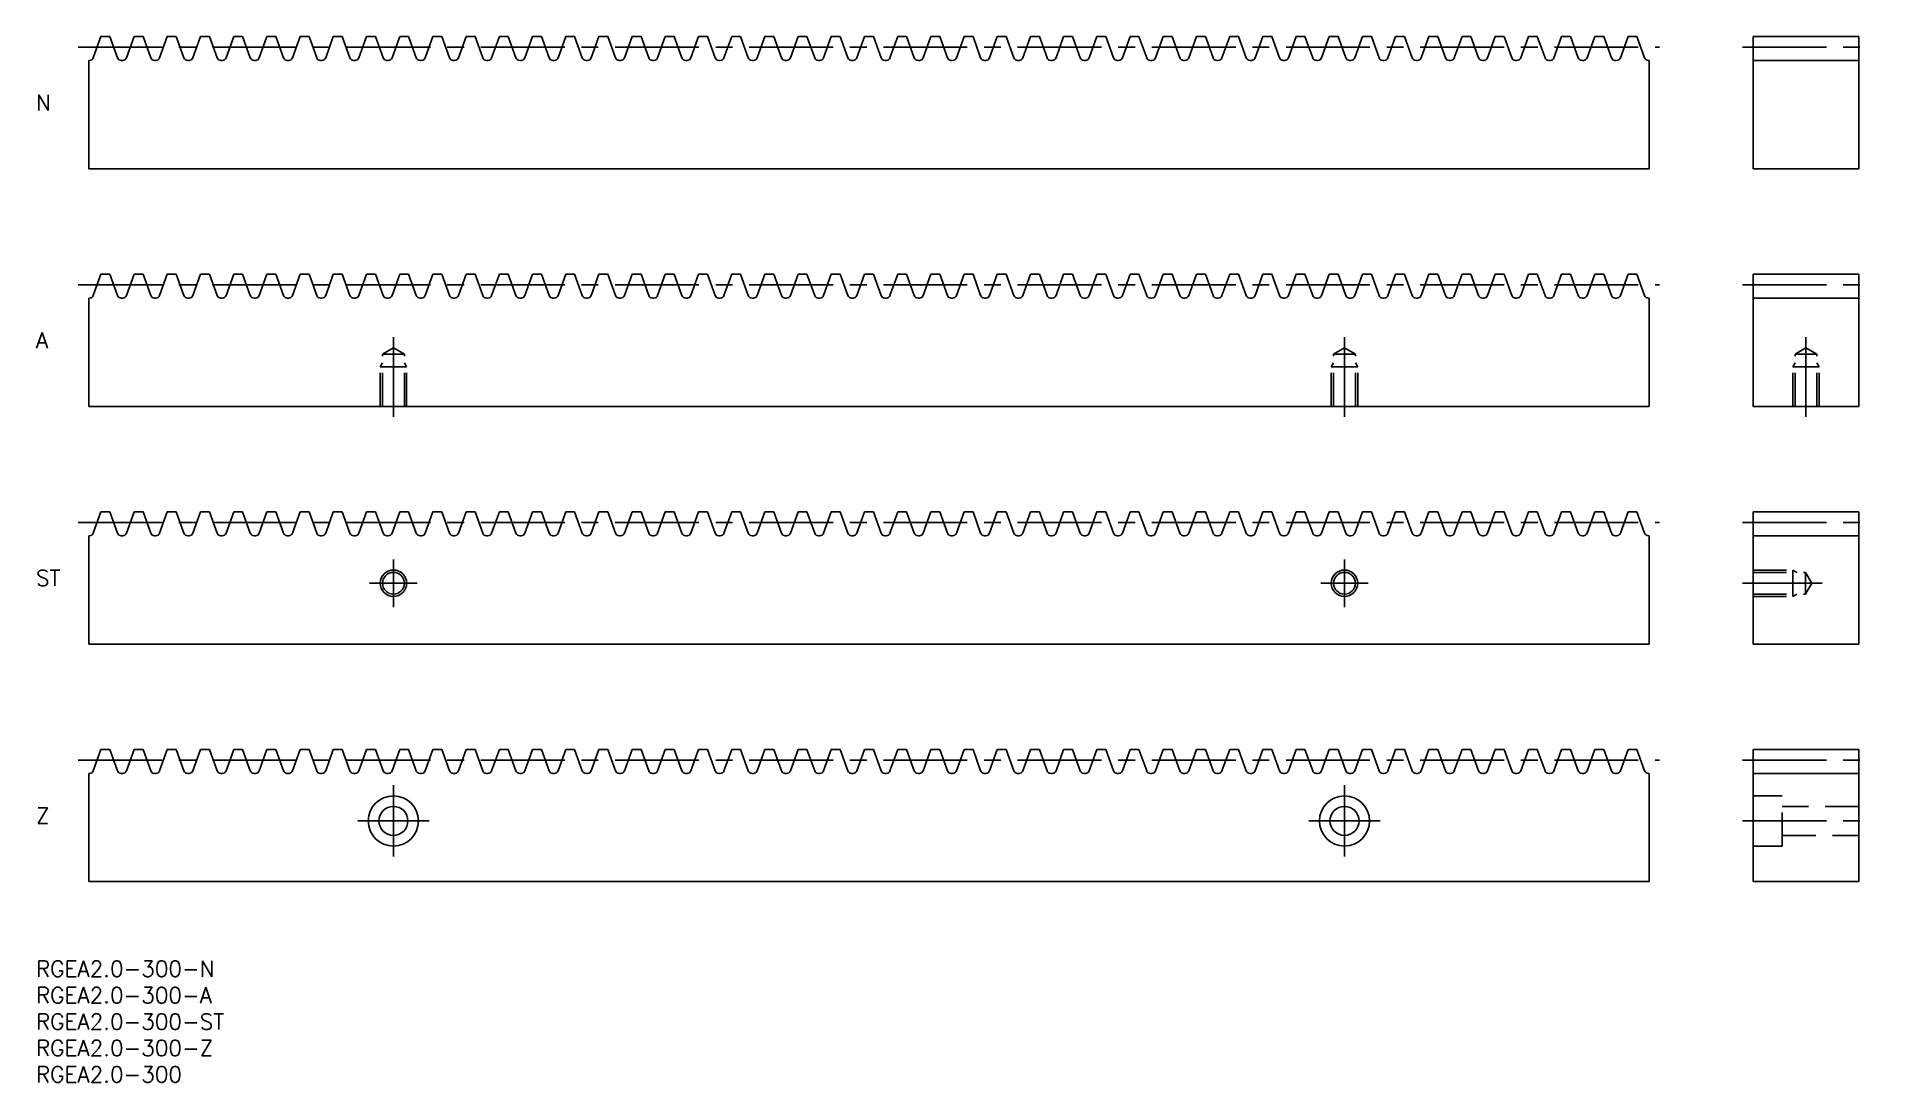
# Model space of a CAD drawing. Extents: x 0 to 347, y -23 to 175.
import ezdxf

# ---------------------------------------------------------------- set-up
doc = ezdxf.new("R2010")
doc.units = 0
doc.header["$LTSCALE"] = 0.5
doc.linetypes.add('CENTER', pattern=[50.8, 31.75, -6.35, 6.35, -6.35])
doc.linetypes.add('DASHED', pattern=[19.05, 12.7, -6.35])
for name, color, linetype in [('MSM_CENTER', 1, 'CENTER'), ('MSM_CONTINUOUS', 7, 'CONTINUOUS'), ('MSM_DASHED', 4, 'DASHED'), ('MSM_NARROW', 5, 'CONTINUOUS'), ('MSM_PART_NUMBER', 7, 'CONTINUOUS')]:
    doc.layers.add(name, color=color, linetype=linetype)
doc.styles.get("Standard").update_dxf_attribs({"font": 'txt.shx', "height": 3, "bigfont": 'bigfont.shx'})

msp = doc.modelspace()

# ---------------------------------------------------------------- linework, layer by layer
at = {"layer": 'MSM_CENTER'}
for p, q in [((8, 173), (307.31, 173)), ((323, 173), (347, 173)), ((8, 128), (307.31, 128)), ((323, 128), (347, 128)), ((67.65, 103), (67.65, 118.09)), ((247.66, 103), (247.66, 118.09)), ((335, 103), (335, 118.09)), ((8, 83), (307.31, 83)), ((323, 83), (347, 83)), ((67.65, 67), (67.65, 76)), ((247.66, 67), (247.66, 76)), ((63.15, 71.5), (72.15, 71.5)), ((243.16, 71.5), (252.16, 71.5)), ((323, 71.5), (338.09, 71.5)), ((8, 38), (307.31, 38)), ((323, 38), (347, 38)), ((67.65, 33.25), (67.65, 19.75)), ((247.66, 33.25), (247.66, 19.75)), ((74.41, 26.5), (60.9, 26.5)), ((254.41, 26.5), (240.91, 26.5)), ((323, 26.5), (347, 26.5))]:
    msp.add_line(p, q, dxfattribs=at)
at = {"layer": 'MSM_CONTINUOUS'}
for p, q in [((10.84, 171), (12.3, 175)), ((13.98, 175), (12.3, 175)), ((13.98, 175), (15.44, 171)), ((17.13, 171), (18.58, 175)), ((20.27, 175), (18.58, 175)), ((20.27, 175), (21.72, 171)), ((23.41, 171), (24.86, 175)), ((26.55, 175), (24.86, 175)), ((26.55, 175), (28.01, 171)), ((29.69, 171), (31.15, 175)), ((32.83, 175), (31.15, 175)), ((32.83, 175), (34.29, 171)), ((35.98, 171), (37.43, 175)), ((39.12, 175), (37.43, 175)), ((39.12, 175), (40.57, 171)), ((42.26, 171), (43.71, 175)), ((45.4, 175), (43.71, 175)), ((45.4, 175), (46.86, 171)), ((48.54, 171), (50, 175)), ((51.68, 175), (50, 175)), ((51.68, 175), (53.14, 171)), ((54.83, 171), (56.28, 175)), ((57.97, 175), (56.28, 175)), ((57.97, 175), (59.42, 171)), ((61.11, 171), (62.56, 175)), ((64.25, 175), (62.56, 175)), ((64.25, 175), (65.71, 171)), ((67.39, 171), (68.85, 175)), ((70.53, 175), (68.85, 175)), ((70.53, 175), (71.99, 171)), ((73.67, 171), (75.13, 175)), ((76.82, 175), (75.13, 175)), ((76.82, 175), (78.27, 171)), ((79.96, 171), (81.41, 175)), ((83.1, 175), (81.41, 175)), ((83.1, 175), (84.56, 171)), ((86.24, 171), (87.7, 175)), ((89.38, 175), (87.7, 175)), ((89.38, 175), (90.84, 171)), ((92.52, 171), (93.98, 175)), ((95.67, 175), (93.98, 175)), ((95.67, 175), (97.12, 171)), ((98.81, 171), (100.26, 175)), ((101.95, 175), (100.26, 175)), ((101.95, 175), (103.4, 171)), ((105.09, 171), (106.55, 175)), ((108.23, 175), (106.55, 175)), ((108.23, 175), (109.69, 171)), ((111.37, 171), (112.83, 175)), ((114.52, 175), (112.83, 175)), ((114.52, 175), (115.97, 171)), ((117.66, 171), (119.11, 175)), ((120.8, 175), (119.11, 175)), ((120.8, 175), (122.25, 171)), ((123.94, 171), (125.4, 175)), ((127.08, 175), (125.4, 175)), ((127.08, 175), (128.54, 171)), ((130.22, 171), (131.68, 175)), ((133.37, 175), (131.68, 175)), ((133.37, 175), (134.82, 171)), ((136.51, 171), (137.96, 175)), ((139.65, 175), (137.96, 175)), ((139.65, 175), (141.1, 171)), ((142.79, 171), (144.25, 175)), ((145.93, 175), (144.25, 175)), ((145.93, 175), (147.39, 171)), ((149.07, 171), (150.53, 175)), ((152.21, 175), (150.53, 175)), ((152.21, 175), (153.67, 171)), ((155.36, 171), (156.81, 175)), ((158.5, 175), (156.81, 175)), ((158.5, 175), (159.95, 171)), ((161.64, 171), (163.1, 175)), ((164.78, 175), (163.1, 175)), ((164.78, 175), (166.24, 171)), ((167.92, 171), (169.38, 175)), ((171.06, 175), (169.38, 175)), ((171.06, 175), (172.52, 171)), ((174.21, 171), (175.66, 175)), ((177.35, 175), (175.66, 175)), ((177.35, 175), (178.8, 171)), ((180.49, 171), (181.94, 175)), ((183.63, 175), (181.94, 175)), ((183.63, 175), (185.09, 171)), ((186.77, 171), (188.23, 175)), ((189.91, 175), (188.23, 175)), ((189.91, 175), (191.37, 171)), ((193.06, 171), (194.51, 175)), ((196.2, 175), (194.51, 175)), ((196.2, 175), (197.65, 171)), ((199.34, 171), (200.79, 175)), ((202.48, 175), (200.79, 175)), ((202.48, 175), (203.94, 171)), ((205.62, 171), (207.08, 175)), ((208.76, 175), (207.08, 175)), ((208.76, 175), (210.22, 171)), ((211.91, 171), (213.36, 175)), ((215.05, 175), (213.36, 175)), ((215.05, 175), (216.5, 171)), ((218.19, 171), (219.64, 175)), ((221.33, 175), (219.64, 175)), ((221.33, 175), (222.79, 171)), ((224.47, 171), (225.93, 175)), ((227.61, 175), (225.93, 175)), ((227.61, 175), (229.07, 171)), ((230.75, 171), (232.21, 175)), ((233.9, 175), (232.21, 175)), ((233.9, 175), (235.35, 171)), ((237.04, 171), (238.49, 175)), ((240.18, 175), (238.49, 175)), ((240.18, 175), (241.64, 171)), ((243.32, 171), (244.78, 175)), ((246.46, 175), (244.78, 175)), ((246.46, 175), (247.92, 171)), ((249.6, 171), (251.06, 175)), ((252.75, 175), (251.06, 175)), ((252.75, 175), (254.2, 171)), ((255.89, 171), (257.34, 175)), ((259.03, 175), (257.34, 175)), ((259.03, 175), (260.48, 171)), ((262.17, 171), (263.63, 175)), ((265.31, 175), (263.63, 175)), ((265.31, 175), (266.77, 171)), ((268.45, 171), (269.91, 175)), ((271.6, 175), (269.91, 175)), ((271.6, 175), (273.05, 171)), ((274.74, 171), (276.19, 175)), ((277.88, 175), (276.19, 175)), ((277.88, 175), (279.33, 171)), ((281.02, 171), (282.48, 175)), ((284.16, 175), (282.48, 175)), ((284.16, 175), (285.62, 171)), ((287.3, 171), (288.76, 175)), ((290.45, 175), (288.76, 175)), ((290.45, 175), (291.9, 171)), ((293.59, 171), (295.04, 175)), ((296.73, 175), (295.04, 175)), ((296.73, 175), (298.18, 171)), ((299.87, 171), (301.33, 175)), ((303.01, 175), (301.33, 175)), ((303.01, 175), (304.47, 171)), ((325, 175), (345, 175)), ((325, 150), (325, 175)), ((345, 150), (345, 175)), ((10, 170.5), (10.13, 170.5)), ((10, 170.5), (10, 150)), ((16.15, 170.5), (16.41, 170.5)), ((22.44, 170.5), (22.69, 170.5)), ((28.72, 170.5), (28.98, 170.5)), ((35, 170.5), (35.26, 170.5)), ((41.29, 170.5), (41.54, 170.5)), ((47.57, 170.5), (47.83, 170.5)), ((53.85, 170.5), (54.11, 170.5)), ((60.14, 170.5), (60.39, 170.5)), ((66.42, 170.5), (66.68, 170.5)), ((72.7, 170.5), (72.96, 170.5)), ((78.99, 170.5), (79.24, 170.5)), ((85.27, 170.5), (85.53, 170.5)), ((91.55, 170.5), (91.81, 170.5)), ((97.84, 170.5), (98.09, 170.5)), ((104.12, 170.5), (104.38, 170.5)), ((110.4, 170.5), (110.66, 170.5)), ((116.69, 170.5), (116.94, 170.5)), ((122.97, 170.5), (123.23, 170.5)), ((129.25, 170.5), (129.51, 170.5)), ((135.54, 170.5), (135.79, 170.5)), ((141.82, 170.5), (142.08, 170.5)), ((148.1, 170.5), (148.36, 170.5)), ((154.38, 170.5), (154.64, 170.5)), ((160.67, 170.5), (160.93, 170.5)), ((166.95, 170.5), (167.21, 170.5)), ((173.23, 170.5), (173.49, 170.5)), ((179.52, 170.5), (179.77, 170.5)), ((185.8, 170.5), (186.06, 170.5)), ((192.08, 170.5), (192.34, 170.5)), ((198.37, 170.5), (198.62, 170.5)), ((204.65, 170.5), (204.91, 170.5)), ((210.93, 170.5), (211.19, 170.5)), ((217.22, 170.5), (217.47, 170.5)), ((223.5, 170.5), (223.76, 170.5)), ((229.78, 170.5), (230.04, 170.5)), ((236.07, 170.5), (236.32, 170.5)), ((242.35, 170.5), (242.61, 170.5)), ((248.63, 170.5), (248.89, 170.5)), ((254.92, 170.5), (255.17, 170.5)), ((261.2, 170.5), (261.46, 170.5)), ((267.48, 170.5), (267.74, 170.5)), ((273.77, 170.5), (274.02, 170.5)), ((280.05, 170.5), (280.31, 170.5)), ((286.33, 170.5), (286.59, 170.5)), ((292.62, 170.5), (292.87, 170.5)), ((298.9, 170.5), (299.16, 170.5)), ((305.18, 170.5), (305.31, 170.5)), ((305.31, 150), (305.31, 170.5)), ((325, 170.5), (345, 170.5)), ((10, 150), (305.31, 150)), ((325, 150), (345, 150)), ((10.84, 126), (12.3, 130)), ((13.98, 130), (12.3, 130)), ((13.98, 130), (15.44, 126)), ((17.13, 126), (18.58, 130)), ((20.27, 130), (18.58, 130)), ((20.27, 130), (21.72, 126)), ((23.41, 126), (24.86, 130)), ((26.55, 130), (24.86, 130)), ((26.55, 130), (28.01, 126)), ((29.69, 126), (31.15, 130)), ((32.83, 130), (31.15, 130)), ((32.83, 130), (34.29, 126)), ((35.98, 126), (37.43, 130)), ((39.12, 130), (37.43, 130)), ((39.12, 130), (40.57, 126)), ((42.26, 126), (43.71, 130)), ((45.4, 130), (43.71, 130)), ((45.4, 130), (46.86, 126)), ((48.54, 126), (50, 130)), ((51.68, 130), (50, 130)), ((51.68, 130), (53.14, 126)), ((54.83, 126), (56.28, 130)), ((57.97, 130), (56.28, 130)), ((57.97, 130), (59.42, 126)), ((61.11, 126), (62.56, 130)), ((64.25, 130), (62.56, 130)), ((64.25, 130), (65.71, 126)), ((67.39, 126), (68.85, 130)), ((70.53, 130), (68.85, 130)), ((70.53, 130), (71.99, 126)), ((73.67, 126), (75.13, 130)), ((76.82, 130), (75.13, 130)), ((76.82, 130), (78.27, 126)), ((79.96, 126), (81.41, 130)), ((83.1, 130), (81.41, 130)), ((83.1, 130), (84.56, 126)), ((86.24, 126), (87.7, 130)), ((89.38, 130), (87.7, 130)), ((89.38, 130), (90.84, 126)), ((92.52, 126), (93.98, 130)), ((95.67, 130), (93.98, 130)), ((95.67, 130), (97.12, 126)), ((98.81, 126), (100.26, 130)), ((101.95, 130), (100.26, 130)), ((101.95, 130), (103.4, 126)), ((105.09, 126), (106.55, 130)), ((108.23, 130), (106.55, 130)), ((108.23, 130), (109.69, 126)), ((111.37, 126), (112.83, 130)), ((114.52, 130), (112.83, 130)), ((114.52, 130), (115.97, 126)), ((117.66, 126), (119.11, 130)), ((120.8, 130), (119.11, 130)), ((120.8, 130), (122.25, 126)), ((123.94, 126), (125.4, 130)), ((127.08, 130), (125.4, 130)), ((127.08, 130), (128.54, 126)), ((130.22, 126), (131.68, 130)), ((133.37, 130), (131.68, 130)), ((133.37, 130), (134.82, 126)), ((136.51, 126), (137.96, 130)), ((139.65, 130), (137.96, 130)), ((139.65, 130), (141.1, 126)), ((142.79, 126), (144.25, 130)), ((145.93, 130), (144.25, 130)), ((145.93, 130), (147.39, 126)), ((149.07, 126), (150.53, 130)), ((152.21, 130), (150.53, 130)), ((152.21, 130), (153.67, 126)), ((155.36, 126), (156.81, 130)), ((158.5, 130), (156.81, 130)), ((158.5, 130), (159.95, 126)), ((161.64, 126), (163.1, 130)), ((164.78, 130), (163.1, 130)), ((164.78, 130), (166.24, 126)), ((167.92, 126), (169.38, 130)), ((171.06, 130), (169.38, 130)), ((171.06, 130), (172.52, 126)), ((174.21, 126), (175.66, 130)), ((177.35, 130), (175.66, 130)), ((177.35, 130), (178.8, 126)), ((180.49, 126), (181.94, 130)), ((183.63, 130), (181.94, 130)), ((183.63, 130), (185.09, 126)), ((186.77, 126), (188.23, 130)), ((189.91, 130), (188.23, 130)), ((189.91, 130), (191.37, 126)), ((193.06, 126), (194.51, 130)), ((196.2, 130), (194.51, 130)), ((196.2, 130), (197.65, 126)), ((199.34, 126), (200.79, 130)), ((202.48, 130), (200.79, 130)), ((202.48, 130), (203.94, 126)), ((205.62, 126), (207.08, 130)), ((208.76, 130), (207.08, 130)), ((208.76, 130), (210.22, 126)), ((211.91, 126), (213.36, 130)), ((215.05, 130), (213.36, 130)), ((215.05, 130), (216.5, 126)), ((218.19, 126), (219.64, 130)), ((221.33, 130), (219.64, 130)), ((221.33, 130), (222.79, 126)), ((224.47, 126), (225.93, 130)), ((227.61, 130), (225.93, 130)), ((227.61, 130), (229.07, 126)), ((230.75, 126), (232.21, 130)), ((233.9, 130), (232.21, 130)), ((233.9, 130), (235.35, 126)), ((237.04, 126), (238.49, 130)), ((240.18, 130), (238.49, 130)), ((240.18, 130), (241.64, 126)), ((243.32, 126), (244.78, 130)), ((246.46, 130), (244.78, 130)), ((246.46, 130), (247.92, 126)), ((249.6, 126), (251.06, 130)), ((252.75, 130), (251.06, 130)), ((252.75, 130), (254.2, 126)), ((255.89, 126), (257.34, 130)), ((259.03, 130), (257.34, 130)), ((259.03, 130), (260.48, 126)), ((262.17, 126), (263.63, 130)), ((265.31, 130), (263.63, 130)), ((265.31, 130), (266.77, 126)), ((268.45, 126), (269.91, 130)), ((271.6, 130), (269.91, 130)), ((271.6, 130), (273.05, 126)), ((274.74, 126), (276.19, 130)), ((277.88, 130), (276.19, 130)), ((277.88, 130), (279.33, 126)), ((281.02, 126), (282.48, 130)), ((284.16, 130), (282.48, 130)), ((284.16, 130), (285.62, 126)), ((287.3, 126), (288.76, 130)), ((290.45, 130), (288.76, 130)), ((290.45, 130), (291.9, 126)), ((293.59, 126), (295.04, 130)), ((296.73, 130), (295.04, 130)), ((296.73, 130), (298.18, 126)), ((299.87, 126), (301.33, 130)), ((303.01, 130), (301.33, 130)), ((303.01, 130), (304.47, 126)), ((325, 130), (345, 130)), ((325, 105), (325, 130)), ((345, 105), (345, 130)), ((10, 125.5), (10.13, 125.5)), ((10, 125.5), (10, 105)), ((16.15, 125.5), (16.41, 125.5)), ((22.44, 125.5), (22.69, 125.5)), ((28.72, 125.5), (28.98, 125.5)), ((35, 125.5), (35.26, 125.5)), ((41.29, 125.5), (41.54, 125.5)), ((47.57, 125.5), (47.83, 125.5)), ((53.85, 125.5), (54.11, 125.5)), ((60.14, 125.5), (60.39, 125.5)), ((66.42, 125.5), (66.68, 125.5)), ((72.7, 125.5), (72.96, 125.5)), ((78.99, 125.5), (79.24, 125.5)), ((85.27, 125.5), (85.53, 125.5)), ((91.55, 125.5), (91.81, 125.5)), ((97.84, 125.5), (98.09, 125.5)), ((104.12, 125.5), (104.38, 125.5)), ((110.4, 125.5), (110.66, 125.5)), ((116.69, 125.5), (116.94, 125.5)), ((122.97, 125.5), (123.23, 125.5)), ((129.25, 125.5), (129.51, 125.5)), ((135.54, 125.5), (135.79, 125.5)), ((141.82, 125.5), (142.08, 125.5)), ((148.1, 125.5), (148.36, 125.5)), ((154.38, 125.5), (154.64, 125.5)), ((160.67, 125.5), (160.93, 125.5)), ((166.95, 125.5), (167.21, 125.5)), ((173.23, 125.5), (173.49, 125.5)), ((179.52, 125.5), (179.77, 125.5)), ((185.8, 125.5), (186.06, 125.5)), ((192.08, 125.5), (192.34, 125.5)), ((198.37, 125.5), (198.62, 125.5)), ((204.65, 125.5), (204.91, 125.5)), ((210.93, 125.5), (211.19, 125.5)), ((217.22, 125.5), (217.47, 125.5)), ((223.5, 125.5), (223.76, 125.5)), ((229.78, 125.5), (230.04, 125.5)), ((236.07, 125.5), (236.32, 125.5)), ((242.35, 125.5), (242.61, 125.5)), ((248.63, 125.5), (248.89, 125.5)), ((254.92, 125.5), (255.17, 125.5)), ((261.2, 125.5), (261.46, 125.5)), ((267.48, 125.5), (267.74, 125.5)), ((273.77, 125.5), (274.02, 125.5)), ((280.05, 125.5), (280.31, 125.5)), ((286.33, 125.5), (286.59, 125.5)), ((292.62, 125.5), (292.87, 125.5)), ((298.9, 125.5), (299.16, 125.5)), ((305.18, 125.5), (305.31, 125.5)), ((305.31, 105), (305.31, 125.5)), ((325, 125.5), (345, 125.5)), ((10, 105), (305.31, 105)), ((325, 105), (345, 105)), ((10.84, 81), (12.3, 85)), ((13.98, 85), (12.3, 85)), ((13.98, 85), (15.44, 81)), ((17.13, 81), (18.58, 85)), ((20.27, 85), (18.58, 85)), ((20.27, 85), (21.72, 81)), ((23.41, 81), (24.86, 85)), ((26.55, 85), (24.86, 85)), ((26.55, 85), (28.01, 81)), ((29.69, 81), (31.15, 85)), ((32.83, 85), (31.15, 85)), ((32.83, 85), (34.29, 81)), ((35.98, 81), (37.43, 85)), ((39.12, 85), (37.43, 85)), ((39.12, 85), (40.57, 81)), ((42.26, 81), (43.71, 85)), ((45.4, 85), (43.71, 85)), ((45.4, 85), (46.86, 81)), ((48.54, 81), (50, 85)), ((51.68, 85), (50, 85)), ((51.68, 85), (53.14, 81)), ((54.83, 81), (56.28, 85)), ((57.97, 85), (56.28, 85)), ((57.97, 85), (59.42, 81)), ((61.11, 81), (62.56, 85)), ((64.25, 85), (62.56, 85)), ((64.25, 85), (65.71, 81)), ((67.39, 81), (68.85, 85)), ((70.53, 85), (68.85, 85)), ((70.53, 85), (71.99, 81)), ((73.67, 81), (75.13, 85)), ((76.82, 85), (75.13, 85)), ((76.82, 85), (78.27, 81)), ((79.96, 81), (81.41, 85)), ((83.1, 85), (81.41, 85)), ((83.1, 85), (84.56, 81)), ((86.24, 81), (87.7, 85)), ((89.38, 85), (87.7, 85)), ((89.38, 85), (90.84, 81)), ((92.52, 81), (93.98, 85)), ((95.67, 85), (93.98, 85)), ((95.67, 85), (97.12, 81)), ((98.81, 81), (100.26, 85)), ((101.95, 85), (100.26, 85)), ((101.95, 85), (103.4, 81)), ((105.09, 81), (106.55, 85)), ((108.23, 85), (106.55, 85)), ((108.23, 85), (109.69, 81)), ((111.37, 81), (112.83, 85)), ((114.52, 85), (112.83, 85)), ((114.52, 85), (115.97, 81)), ((117.66, 81), (119.11, 85)), ((120.8, 85), (119.11, 85)), ((120.8, 85), (122.25, 81)), ((123.94, 81), (125.4, 85)), ((127.08, 85), (125.4, 85)), ((127.08, 85), (128.54, 81)), ((130.22, 81), (131.68, 85)), ((133.37, 85), (131.68, 85)), ((133.37, 85), (134.82, 81)), ((136.51, 81), (137.96, 85)), ((139.65, 85), (137.96, 85)), ((139.65, 85), (141.1, 81)), ((142.79, 81), (144.25, 85)), ((145.93, 85), (144.25, 85)), ((145.93, 85), (147.39, 81)), ((149.07, 81), (150.53, 85)), ((152.21, 85), (150.53, 85)), ((152.21, 85), (153.67, 81)), ((155.36, 81), (156.81, 85)), ((158.5, 85), (156.81, 85)), ((158.5, 85), (159.95, 81)), ((161.64, 81), (163.1, 85)), ((164.78, 85), (163.1, 85)), ((164.78, 85), (166.24, 81)), ((167.92, 81), (169.38, 85)), ((171.06, 85), (169.38, 85)), ((171.06, 85), (172.52, 81)), ((174.21, 81), (175.66, 85)), ((177.35, 85), (175.66, 85)), ((177.35, 85), (178.8, 81)), ((180.49, 81), (181.94, 85)), ((183.63, 85), (181.94, 85)), ((183.63, 85), (185.09, 81)), ((186.77, 81), (188.23, 85)), ((189.91, 85), (188.23, 85)), ((189.91, 85), (191.37, 81)), ((193.06, 81), (194.51, 85)), ((196.2, 85), (194.51, 85)), ((196.2, 85), (197.65, 81)), ((199.34, 81), (200.79, 85)), ((202.48, 85), (200.79, 85)), ((202.48, 85), (203.94, 81)), ((205.62, 81), (207.08, 85)), ((208.76, 85), (207.08, 85)), ((208.76, 85), (210.22, 81)), ((211.91, 81), (213.36, 85)), ((215.05, 85), (213.36, 85)), ((215.05, 85), (216.5, 81)), ((218.19, 81), (219.64, 85)), ((221.33, 85), (219.64, 85)), ((221.33, 85), (222.79, 81)), ((224.47, 81), (225.93, 85)), ((227.61, 85), (225.93, 85)), ((227.61, 85), (229.07, 81)), ((230.75, 81), (232.21, 85)), ((233.9, 85), (232.21, 85)), ((233.9, 85), (235.35, 81)), ((237.04, 81), (238.49, 85)), ((240.18, 85), (238.49, 85)), ((240.18, 85), (241.64, 81)), ((243.32, 81), (244.78, 85)), ((246.46, 85), (244.78, 85)), ((246.46, 85), (247.92, 81)), ((249.6, 81), (251.06, 85)), ((252.75, 85), (251.06, 85)), ((252.75, 85), (254.2, 81)), ((255.89, 81), (257.34, 85)), ((259.03, 85), (257.34, 85)), ((259.03, 85), (260.48, 81)), ((262.17, 81), (263.63, 85)), ((265.31, 85), (263.63, 85)), ((265.31, 85), (266.77, 81)), ((268.45, 81), (269.91, 85)), ((271.6, 85), (269.91, 85)), ((271.6, 85), (273.05, 81)), ((274.74, 81), (276.19, 85)), ((277.88, 85), (276.19, 85)), ((277.88, 85), (279.33, 81)), ((281.02, 81), (282.48, 85)), ((284.16, 85), (282.48, 85)), ((284.16, 85), (285.62, 81)), ((287.3, 81), (288.76, 85)), ((290.45, 85), (288.76, 85)), ((290.45, 85), (291.9, 81)), ((293.59, 81), (295.04, 85)), ((296.73, 85), (295.04, 85)), ((296.73, 85), (298.18, 81)), ((299.87, 81), (301.33, 85)), ((303.01, 85), (301.33, 85)), ((303.01, 85), (304.47, 81)), ((325, 85), (345, 85)), ((325, 60), (325, 85)), ((345, 60), (345, 85)), ((10, 80.5), (10.13, 80.5)), ((10, 80.5), (10, 60)), ((16.15, 80.5), (16.41, 80.5)), ((22.44, 80.5), (22.69, 80.5)), ((28.72, 80.5), (28.98, 80.5)), ((35, 80.5), (35.26, 80.5)), ((41.29, 80.5), (41.54, 80.5)), ((47.57, 80.5), (47.83, 80.5)), ((53.85, 80.5), (54.11, 80.5)), ((60.14, 80.5), (60.39, 80.5)), ((66.42, 80.5), (66.68, 80.5)), ((72.7, 80.5), (72.96, 80.5)), ((78.99, 80.5), (79.24, 80.5)), ((85.27, 80.5), (85.53, 80.5)), ((91.55, 80.5), (91.81, 80.5)), ((97.84, 80.5), (98.09, 80.5)), ((104.12, 80.5), (104.38, 80.5)), ((110.4, 80.5), (110.66, 80.5)), ((116.69, 80.5), (116.94, 80.5)), ((122.97, 80.5), (123.23, 80.5)), ((129.25, 80.5), (129.51, 80.5)), ((135.54, 80.5), (135.79, 80.5)), ((141.82, 80.5), (142.08, 80.5)), ((148.1, 80.5), (148.36, 80.5)), ((154.38, 80.5), (154.64, 80.5)), ((160.67, 80.5), (160.93, 80.5)), ((166.95, 80.5), (167.21, 80.5)), ((173.23, 80.5), (173.49, 80.5)), ((179.52, 80.5), (179.77, 80.5)), ((185.8, 80.5), (186.06, 80.5)), ((192.08, 80.5), (192.34, 80.5)), ((198.37, 80.5), (198.62, 80.5)), ((204.65, 80.5), (204.91, 80.5)), ((210.93, 80.5), (211.19, 80.5)), ((217.22, 80.5), (217.47, 80.5)), ((223.5, 80.5), (223.76, 80.5)), ((229.78, 80.5), (230.04, 80.5)), ((236.07, 80.5), (236.32, 80.5)), ((242.35, 80.5), (242.61, 80.5)), ((248.63, 80.5), (248.89, 80.5)), ((254.92, 80.5), (255.17, 80.5)), ((261.2, 80.5), (261.46, 80.5)), ((267.48, 80.5), (267.74, 80.5)), ((273.77, 80.5), (274.02, 80.5)), ((280.05, 80.5), (280.31, 80.5)), ((286.33, 80.5), (286.59, 80.5)), ((292.62, 80.5), (292.87, 80.5)), ((298.9, 80.5), (299.16, 80.5)), ((305.18, 80.5), (305.31, 80.5)), ((305.31, 60), (305.31, 80.5)), ((325, 80.5), (345, 80.5)), ((10, 60), (305.31, 60)), ((325, 60), (345, 60)), ((10.84, 36), (12.3, 40)), ((13.98, 40), (12.3, 40)), ((13.98, 40), (15.44, 36)), ((17.13, 36), (18.58, 40)), ((20.27, 40), (18.58, 40)), ((20.27, 40), (21.72, 36)), ((23.41, 36), (24.86, 40)), ((26.55, 40), (24.86, 40)), ((26.55, 40), (28.01, 36)), ((29.69, 36), (31.15, 40)), ((32.83, 40), (31.15, 40)), ((32.83, 40), (34.29, 36)), ((35.98, 36), (37.43, 40)), ((39.12, 40), (37.43, 40)), ((39.12, 40), (40.57, 36)), ((42.26, 36), (43.71, 40)), ((45.4, 40), (43.71, 40)), ((45.4, 40), (46.86, 36)), ((48.54, 36), (50, 40)), ((51.68, 40), (50, 40)), ((51.68, 40), (53.14, 36)), ((54.83, 36), (56.28, 40)), ((57.97, 40), (56.28, 40)), ((57.97, 40), (59.42, 36)), ((61.11, 36), (62.56, 40)), ((64.25, 40), (62.56, 40)), ((64.25, 40), (65.71, 36)), ((67.39, 36), (68.85, 40)), ((70.53, 40), (68.85, 40)), ((70.53, 40), (71.99, 36)), ((73.67, 36), (75.13, 40)), ((76.82, 40), (75.13, 40)), ((76.82, 40), (78.27, 36)), ((79.96, 36), (81.41, 40)), ((83.1, 40), (81.41, 40)), ((83.1, 40), (84.56, 36)), ((86.24, 36), (87.7, 40)), ((89.38, 40), (87.7, 40)), ((89.38, 40), (90.84, 36)), ((92.52, 36), (93.98, 40)), ((95.67, 40), (93.98, 40)), ((95.67, 40), (97.12, 36)), ((98.81, 36), (100.26, 40)), ((101.95, 40), (100.26, 40)), ((101.95, 40), (103.4, 36)), ((105.09, 36), (106.55, 40)), ((108.23, 40), (106.55, 40)), ((108.23, 40), (109.69, 36)), ((111.37, 36), (112.83, 40)), ((114.52, 40), (112.83, 40)), ((114.52, 40), (115.97, 36)), ((117.66, 36), (119.11, 40)), ((120.8, 40), (119.11, 40)), ((120.8, 40), (122.25, 36)), ((123.94, 36), (125.4, 40)), ((127.08, 40), (125.4, 40)), ((127.08, 40), (128.54, 36)), ((130.22, 36), (131.68, 40)), ((133.37, 40), (131.68, 40)), ((133.37, 40), (134.82, 36)), ((136.51, 36), (137.96, 40)), ((139.65, 40), (137.96, 40)), ((139.65, 40), (141.1, 36)), ((142.79, 36), (144.25, 40)), ((145.93, 40), (144.25, 40)), ((145.93, 40), (147.39, 36)), ((149.07, 36), (150.53, 40)), ((152.21, 40), (150.53, 40)), ((152.21, 40), (153.67, 36)), ((155.36, 36), (156.81, 40)), ((158.5, 40), (156.81, 40)), ((158.5, 40), (159.95, 36)), ((161.64, 36), (163.1, 40)), ((164.78, 40), (163.1, 40)), ((164.78, 40), (166.24, 36)), ((167.92, 36), (169.38, 40)), ((171.06, 40), (169.38, 40)), ((171.06, 40), (172.52, 36)), ((174.21, 36), (175.66, 40)), ((177.35, 40), (175.66, 40)), ((177.35, 40), (178.8, 36)), ((180.49, 36), (181.94, 40)), ((183.63, 40), (181.94, 40)), ((183.63, 40), (185.09, 36)), ((186.77, 36), (188.23, 40)), ((189.91, 40), (188.23, 40)), ((189.91, 40), (191.37, 36)), ((193.06, 36), (194.51, 40)), ((196.2, 40), (194.51, 40)), ((196.2, 40), (197.65, 36)), ((199.34, 36), (200.79, 40)), ((202.48, 40), (200.79, 40)), ((202.48, 40), (203.94, 36)), ((205.62, 36), (207.08, 40)), ((208.76, 40), (207.08, 40)), ((208.76, 40), (210.22, 36)), ((211.91, 36), (213.36, 40)), ((215.05, 40), (213.36, 40)), ((215.05, 40), (216.5, 36)), ((218.19, 36), (219.64, 40)), ((221.33, 40), (219.64, 40)), ((221.33, 40), (222.79, 36)), ((224.47, 36), (225.93, 40)), ((227.61, 40), (225.93, 40)), ((227.61, 40), (229.07, 36)), ((230.75, 36), (232.21, 40)), ((233.9, 40), (232.21, 40)), ((233.9, 40), (235.35, 36)), ((237.04, 36), (238.49, 40)), ((240.18, 40), (238.49, 40)), ((240.18, 40), (241.64, 36)), ((243.32, 36), (244.78, 40)), ((246.46, 40), (244.78, 40)), ((246.46, 40), (247.92, 36)), ((249.6, 36), (251.06, 40)), ((252.75, 40), (251.06, 40)), ((252.75, 40), (254.2, 36)), ((255.89, 36), (257.34, 40)), ((259.03, 40), (257.34, 40)), ((259.03, 40), (260.48, 36)), ((262.17, 36), (263.63, 40)), ((265.31, 40), (263.63, 40)), ((265.31, 40), (266.77, 36)), ((268.45, 36), (269.91, 40)), ((271.6, 40), (269.91, 40)), ((271.6, 40), (273.05, 36)), ((274.74, 36), (276.19, 40)), ((277.88, 40), (276.19, 40)), ((277.88, 40), (279.33, 36)), ((281.02, 36), (282.48, 40)), ((284.16, 40), (282.48, 40)), ((284.16, 40), (285.62, 36)), ((287.3, 36), (288.76, 40)), ((290.45, 40), (288.76, 40)), ((290.45, 40), (291.9, 36)), ((293.59, 36), (295.04, 40)), ((296.73, 40), (295.04, 40)), ((296.73, 40), (298.18, 36)), ((299.87, 36), (301.33, 40)), ((303.01, 40), (301.33, 40)), ((303.01, 40), (304.47, 36)), ((325, 40), (345, 40)), ((325, 15), (325, 40)), ((345, 15), (345, 40)), ((10, 35.5), (10.13, 35.5)), ((10, 35.5), (10, 15)), ((16.15, 35.5), (16.41, 35.5)), ((22.44, 35.5), (22.69, 35.5)), ((28.72, 35.5), (28.98, 35.5)), ((35, 35.5), (35.26, 35.5)), ((41.29, 35.5), (41.54, 35.5)), ((47.57, 35.5), (47.83, 35.5)), ((53.85, 35.5), (54.11, 35.5)), ((60.14, 35.5), (60.39, 35.5)), ((66.42, 35.5), (66.68, 35.5)), ((72.7, 35.5), (72.96, 35.5)), ((78.99, 35.5), (79.24, 35.5)), ((85.27, 35.5), (85.53, 35.5)), ((91.55, 35.5), (91.81, 35.5)), ((97.84, 35.5), (98.09, 35.5)), ((104.12, 35.5), (104.38, 35.5)), ((110.4, 35.5), (110.66, 35.5)), ((116.69, 35.5), (116.94, 35.5)), ((122.97, 35.5), (123.23, 35.5)), ((129.25, 35.5), (129.51, 35.5)), ((135.54, 35.5), (135.79, 35.5)), ((141.82, 35.5), (142.08, 35.5)), ((148.1, 35.5), (148.36, 35.5)), ((154.38, 35.5), (154.64, 35.5)), ((160.67, 35.5), (160.93, 35.5)), ((166.95, 35.5), (167.21, 35.5)), ((173.23, 35.5), (173.49, 35.5)), ((179.52, 35.5), (179.77, 35.5)), ((185.8, 35.5), (186.06, 35.5)), ((192.08, 35.5), (192.34, 35.5)), ((198.37, 35.5), (198.62, 35.5)), ((204.65, 35.5), (204.91, 35.5)), ((210.93, 35.5), (211.19, 35.5)), ((217.22, 35.5), (217.47, 35.5)), ((223.5, 35.5), (223.76, 35.5)), ((229.78, 35.5), (230.04, 35.5)), ((236.07, 35.5), (236.32, 35.5)), ((242.35, 35.5), (242.61, 35.5)), ((248.63, 35.5), (248.89, 35.5)), ((254.92, 35.5), (255.17, 35.5)), ((261.2, 35.5), (261.46, 35.5)), ((267.48, 35.5), (267.74, 35.5)), ((273.77, 35.5), (274.02, 35.5)), ((280.05, 35.5), (280.31, 35.5)), ((286.33, 35.5), (286.59, 35.5)), ((292.62, 35.5), (292.87, 35.5)), ((298.9, 35.5), (299.16, 35.5)), ((305.18, 35.5), (305.31, 35.5)), ((305.31, 15), (305.31, 35.5)), ((325, 35.5), (345, 35.5)), ((10, 15), (305.31, 15)), ((325, 15), (345, 15))]:
    msp.add_line(p, q, dxfattribs=at)
for centre, radius in [((67.65, 71.5), 2.07), ((247.66, 71.5), 2.07), ((67.65, 26.5), 4.75), ((247.66, 26.5), 4.75), ((67.65, 26.5), 2.75), ((247.66, 26.5), 2.75)]:
    msp.add_circle(centre, radius, dxfattribs=at)
for centre, start, end in [((10.13, 171.26), 270, 340), ((16.15, 171.26), 200, 270), ((16.41, 171.26), 270, 340), ((22.44, 171.26), 200, 270), ((22.69, 171.26), 270, 340), ((28.72, 171.26), 200, 270), ((28.98, 171.26), 270, 340), ((35, 171.26), 200, 270), ((35.26, 171.26), 270, 340), ((41.29, 171.26), 200, 270), ((41.54, 171.26), 270, 340), ((47.57, 171.26), 200, 270), ((47.83, 171.26), 270, 340), ((53.85, 171.26), 200, 270), ((54.11, 171.26), 270, 340), ((60.14, 171.26), 200, 270), ((60.39, 171.26), 270, 340), ((66.42, 171.26), 200, 270), ((66.68, 171.26), 270, 340), ((72.7, 171.26), 200, 270), ((72.96, 171.26), 270, 340), ((78.99, 171.26), 200, 270), ((79.24, 171.26), 270, 340), ((85.27, 171.26), 200, 270), ((85.53, 171.26), 270, 340), ((91.55, 171.26), 200, 270), ((91.81, 171.26), 270, 340), ((97.84, 171.26), 200, 270), ((98.09, 171.26), 270, 340), ((104.12, 171.26), 200, 270), ((104.38, 171.26), 270, 340), ((110.4, 171.26), 200, 270), ((110.66, 171.26), 270, 340), ((116.69, 171.26), 200, 270), ((116.94, 171.26), 270, 340), ((122.97, 171.26), 200, 270), ((123.23, 171.26), 270, 340), ((129.25, 171.26), 200, 270), ((129.51, 171.26), 270, 340), ((135.54, 171.26), 200, 270), ((135.79, 171.26), 270, 340), ((141.82, 171.26), 200, 270), ((142.08, 171.26), 270, 340), ((148.1, 171.26), 200, 270), ((148.36, 171.26), 270, 340), ((154.38, 171.26), 200, 270), ((154.64, 171.26), 270, 340), ((160.67, 171.26), 200, 270), ((160.93, 171.26), 270, 340), ((166.95, 171.26), 200, 270), ((167.21, 171.26), 270, 340), ((173.23, 171.26), 200, 270), ((173.49, 171.26), 270, 340), ((179.52, 171.26), 200, 270), ((179.77, 171.26), 270, 340), ((185.8, 171.26), 200, 270), ((186.06, 171.26), 270, 340), ((192.08, 171.26), 200, 270), ((192.34, 171.26), 270, 340), ((198.37, 171.26), 200, 270), ((198.62, 171.26), 270, 340), ((204.65, 171.26), 200, 270), ((204.91, 171.26), 270, 340), ((210.93, 171.26), 200, 270), ((211.19, 171.26), 270, 340), ((217.22, 171.26), 200, 270), ((217.47, 171.26), 270, 340), ((223.5, 171.26), 200, 270), ((223.76, 171.26), 270, 340), ((229.78, 171.26), 200, 270), ((230.04, 171.26), 270, 340), ((236.07, 171.26), 200, 270), ((236.32, 171.26), 270, 340), ((242.35, 171.26), 200, 270), ((242.61, 171.26), 270, 340), ((248.63, 171.26), 200, 270), ((248.89, 171.26), 270, 340), ((254.92, 171.26), 200, 270), ((255.17, 171.26), 270, 340), ((261.2, 171.26), 200, 270), ((261.46, 171.26), 270, 340), ((267.48, 171.26), 200, 270), ((267.74, 171.26), 270, 340), ((273.77, 171.26), 200, 270), ((274.02, 171.26), 270, 340), ((280.05, 171.26), 200, 270), ((280.31, 171.26), 270, 340), ((286.33, 171.26), 200, 270), ((286.59, 171.26), 270, 340), ((292.62, 171.26), 200, 270), ((292.87, 171.26), 270, 340), ((298.9, 171.26), 200, 270), ((299.16, 171.26), 270, 340), ((305.18, 171.26), 200, 270), ((10.13, 126.26), 270, 340), ((16.15, 126.26), 200, 270), ((16.41, 126.26), 270, 340), ((22.44, 126.26), 200, 270), ((22.69, 126.26), 270, 340), ((28.72, 126.26), 200, 270), ((28.98, 126.26), 270, 340), ((35, 126.26), 200, 270), ((35.26, 126.26), 270, 340), ((41.29, 126.26), 200, 270), ((41.54, 126.26), 270, 340), ((47.57, 126.26), 200, 270), ((47.83, 126.26), 270, 340), ((53.85, 126.26), 200, 270), ((54.11, 126.26), 270, 340), ((60.14, 126.26), 200, 270), ((60.39, 126.26), 270, 340), ((66.42, 126.26), 200, 270), ((66.68, 126.26), 270, 340), ((72.7, 126.26), 200, 270), ((72.96, 126.26), 270, 340), ((78.99, 126.26), 200, 270), ((79.24, 126.26), 270, 340), ((85.27, 126.26), 200, 270), ((85.53, 126.26), 270, 340), ((91.55, 126.26), 200, 270), ((91.81, 126.26), 270, 340), ((97.84, 126.26), 200, 270), ((98.09, 126.26), 270, 340), ((104.12, 126.26), 200, 270), ((104.38, 126.26), 270, 340), ((110.4, 126.26), 200, 270), ((110.66, 126.26), 270, 340), ((116.69, 126.26), 200, 270), ((116.94, 126.26), 270, 340), ((122.97, 126.26), 200, 270), ((123.23, 126.26), 270, 340), ((129.25, 126.26), 200, 270), ((129.51, 126.26), 270, 340), ((135.54, 126.26), 200, 270), ((135.79, 126.26), 270, 340), ((141.82, 126.26), 200, 270), ((142.08, 126.26), 270, 340), ((148.1, 126.26), 200, 270), ((148.36, 126.26), 270, 340), ((154.38, 126.26), 200, 270), ((154.64, 126.26), 270, 340), ((160.67, 126.26), 200, 270), ((160.93, 126.26), 270, 340), ((166.95, 126.26), 200, 270), ((167.21, 126.26), 270, 340), ((173.23, 126.26), 200, 270), ((173.49, 126.26), 270, 340), ((179.52, 126.26), 200, 270), ((179.77, 126.26), 270, 340), ((185.8, 126.26), 200, 270), ((186.06, 126.26), 270, 340), ((192.08, 126.26), 200, 270), ((192.34, 126.26), 270, 340), ((198.37, 126.26), 200, 270), ((198.62, 126.26), 270, 340), ((204.65, 126.26), 200, 270), ((204.91, 126.26), 270, 340), ((210.93, 126.26), 200, 270), ((211.19, 126.26), 270, 340), ((217.22, 126.26), 200, 270), ((217.47, 126.26), 270, 340), ((223.5, 126.26), 200, 270), ((223.76, 126.26), 270, 340), ((229.78, 126.26), 200, 270), ((230.04, 126.26), 270, 340), ((236.07, 126.26), 200, 270), ((236.32, 126.26), 270, 340), ((242.35, 126.26), 200, 270), ((242.61, 126.26), 270, 340), ((248.63, 126.26), 200, 270), ((248.89, 126.26), 270, 340), ((254.92, 126.26), 200, 270), ((255.17, 126.26), 270, 340), ((261.2, 126.26), 200, 270), ((261.46, 126.26), 270, 340), ((267.48, 126.26), 200, 270), ((267.74, 126.26), 270, 340), ((273.77, 126.26), 200, 270), ((274.02, 126.26), 270, 340), ((280.05, 126.26), 200, 270), ((280.31, 126.26), 270, 340), ((286.33, 126.26), 200, 270), ((286.59, 126.26), 270, 340), ((292.62, 126.26), 200, 270), ((292.87, 126.26), 270, 340), ((298.9, 126.26), 200, 270), ((299.16, 126.26), 270, 340), ((305.18, 126.26), 200, 270), ((10.13, 81.26), 270, 340), ((16.15, 81.26), 200, 270), ((16.41, 81.26), 270, 340), ((22.44, 81.26), 200, 270), ((22.69, 81.26), 270, 340), ((28.72, 81.26), 200, 270), ((28.98, 81.26), 270, 340), ((35, 81.26), 200, 270), ((35.26, 81.26), 270, 340), ((41.29, 81.26), 200, 270), ((41.54, 81.26), 270, 340), ((47.57, 81.26), 200, 270), ((47.83, 81.26), 270, 340), ((53.85, 81.26), 200, 270), ((54.11, 81.26), 270, 340), ((60.14, 81.26), 200, 270), ((60.39, 81.26), 270, 340), ((66.42, 81.26), 200, 270), ((66.68, 81.26), 270, 340), ((72.7, 81.26), 200, 270), ((72.96, 81.26), 270, 340), ((78.99, 81.26), 200, 270), ((79.24, 81.26), 270, 340), ((85.27, 81.26), 200, 270), ((85.53, 81.26), 270, 340), ((91.55, 81.26), 200, 270), ((91.81, 81.26), 270, 340), ((97.84, 81.26), 200, 270), ((98.09, 81.26), 270, 340), ((104.12, 81.26), 200, 270), ((104.38, 81.26), 270, 340), ((110.4, 81.26), 200, 270), ((110.66, 81.26), 270, 340), ((116.69, 81.26), 200, 270), ((116.94, 81.26), 270, 340), ((122.97, 81.26), 200, 270), ((123.23, 81.26), 270, 340), ((129.25, 81.26), 200, 270), ((129.51, 81.26), 270, 340), ((135.54, 81.26), 200, 270), ((135.79, 81.26), 270, 340), ((141.82, 81.26), 200, 270), ((142.08, 81.26), 270, 340), ((148.1, 81.26), 200, 270), ((148.36, 81.26), 270, 340), ((154.38, 81.26), 200, 270), ((154.64, 81.26), 270, 340), ((160.67, 81.26), 200, 270), ((160.93, 81.26), 270, 340), ((166.95, 81.26), 200, 270), ((167.21, 81.26), 270, 340), ((173.23, 81.26), 200, 270), ((173.49, 81.26), 270, 340), ((179.52, 81.26), 200, 270), ((179.77, 81.26), 270, 340), ((185.8, 81.26), 200, 270), ((186.06, 81.26), 270, 340), ((192.08, 81.26), 200, 270), ((192.34, 81.26), 270, 340), ((198.37, 81.26), 200, 270), ((198.62, 81.26), 270, 340), ((204.65, 81.26), 200, 270), ((204.91, 81.26), 270, 340), ((210.93, 81.26), 200, 270), ((211.19, 81.26), 270, 340), ((217.22, 81.26), 200, 270), ((217.47, 81.26), 270, 340), ((223.5, 81.26), 200, 270), ((223.76, 81.26), 270, 340), ((229.78, 81.26), 200, 270), ((230.04, 81.26), 270, 340), ((236.07, 81.26), 200, 270), ((236.32, 81.26), 270, 340), ((242.35, 81.26), 200, 270), ((242.61, 81.26), 270, 340), ((248.63, 81.26), 200, 270), ((248.89, 81.26), 270, 340), ((254.92, 81.26), 200, 270), ((255.17, 81.26), 270, 340), ((261.2, 81.26), 200, 270), ((261.46, 81.26), 270, 340), ((267.48, 81.26), 200, 270), ((267.74, 81.26), 270, 340), ((273.77, 81.26), 200, 270), ((274.02, 81.26), 270, 340), ((280.05, 81.26), 200, 270), ((280.31, 81.26), 270, 340), ((286.33, 81.26), 200, 270), ((286.59, 81.26), 270, 340), ((292.62, 81.26), 200, 270), ((292.87, 81.26), 270, 340), ((298.9, 81.26), 200, 270), ((299.16, 81.26), 270, 340), ((305.18, 81.26), 200, 270), ((10.13, 36.26), 270, 340), ((16.15, 36.26), 200, 270), ((16.41, 36.26), 270, 340), ((22.44, 36.26), 200, 270), ((22.69, 36.26), 270, 340), ((28.72, 36.26), 200, 270), ((28.98, 36.26), 270, 340), ((35, 36.26), 200, 270), ((35.26, 36.26), 270, 340), ((41.29, 36.26), 200, 270), ((41.54, 36.26), 270, 340), ((47.57, 36.26), 200, 270), ((47.83, 36.26), 270, 340), ((53.85, 36.26), 200, 270), ((54.11, 36.26), 270, 340), ((60.14, 36.26), 200, 270), ((60.39, 36.26), 270, 340), ((66.42, 36.26), 200, 270), ((66.68, 36.26), 270, 340), ((72.7, 36.26), 200, 270), ((72.96, 36.26), 270, 340), ((78.99, 36.26), 200, 270), ((79.24, 36.26), 270, 340), ((85.27, 36.26), 200, 270), ((85.53, 36.26), 270, 340), ((91.55, 36.26), 200, 270), ((91.81, 36.26), 270, 340), ((97.84, 36.26), 200, 270), ((98.09, 36.26), 270, 340), ((104.12, 36.26), 200, 270), ((104.38, 36.26), 270, 340), ((110.4, 36.26), 200, 270), ((110.66, 36.26), 270, 340), ((116.69, 36.26), 200, 270), ((116.94, 36.26), 270, 340), ((122.97, 36.26), 200, 270), ((123.23, 36.26), 270, 340), ((129.25, 36.26), 200, 270), ((129.51, 36.26), 270, 340), ((135.54, 36.26), 200, 270), ((135.79, 36.26), 270, 340), ((141.82, 36.26), 200, 270), ((142.08, 36.26), 270, 340), ((148.1, 36.26), 200, 270), ((148.36, 36.26), 270, 340), ((154.38, 36.26), 200, 270), ((154.64, 36.26), 270, 340), ((160.67, 36.26), 200, 270), ((160.93, 36.26), 270, 340), ((166.95, 36.26), 200, 270), ((167.21, 36.26), 270, 340), ((173.23, 36.26), 200, 270), ((173.49, 36.26), 270, 340), ((179.52, 36.26), 200, 270), ((179.77, 36.26), 270, 340), ((185.8, 36.26), 200, 270), ((186.06, 36.26), 270, 340), ((192.08, 36.26), 200, 270), ((192.34, 36.26), 270, 340), ((198.37, 36.26), 200, 270), ((198.62, 36.26), 270, 340), ((204.65, 36.26), 200, 270), ((204.91, 36.26), 270, 340), ((210.93, 36.26), 200, 270), ((211.19, 36.26), 270, 340), ((217.22, 36.26), 200, 270), ((217.47, 36.26), 270, 340), ((223.5, 36.26), 200, 270), ((223.76, 36.26), 270, 340), ((229.78, 36.26), 200, 270), ((230.04, 36.26), 270, 340), ((236.07, 36.26), 200, 270), ((236.32, 36.26), 270, 340), ((242.35, 36.26), 200, 270), ((242.61, 36.26), 270, 340), ((248.63, 36.26), 200, 270), ((248.89, 36.26), 270, 340), ((254.92, 36.26), 200, 270), ((255.17, 36.26), 270, 340), ((261.2, 36.26), 200, 270), ((261.46, 36.26), 270, 340), ((267.48, 36.26), 200, 270), ((267.74, 36.26), 270, 340), ((273.77, 36.26), 200, 270), ((274.02, 36.26), 270, 340), ((280.05, 36.26), 200, 270), ((280.31, 36.26), 270, 340), ((286.33, 36.26), 200, 270), ((286.59, 36.26), 270, 340), ((292.62, 36.26), 200, 270), ((292.87, 36.26), 270, 340), ((298.9, 36.26), 200, 270), ((299.16, 36.26), 270, 340), ((305.18, 36.26), 200, 270)]:
    msp.add_arc(centre, 0.76, start, end, dxfattribs=at)
at = {"layer": 'MSM_DASHED'}
for p, q in [((65.59, 114.9), (67.65, 116.09)), ((69.72, 114.9), (65.59, 114.9)), ((65.59, 105), (65.59, 114.9)), ((69.72, 114.9), (67.65, 116.09)), ((69.72, 105), (69.72, 114.9)), ((245.59, 114.9), (247.66, 116.09)), ((249.72, 114.9), (245.59, 114.9)), ((245.59, 105), (245.59, 114.9)), ((249.72, 114.9), (247.66, 116.09)), ((249.72, 105), (249.72, 114.9)), ((332.93, 114.9), (335, 116.09)), ((337.07, 114.9), (332.93, 114.9)), ((332.93, 105), (332.93, 114.9)), ((337.07, 114.9), (335, 116.09)), ((337.07, 105), (337.07, 114.9)), ((65.16, 112.5), (65.59, 113.25)), ((70.16, 112.5), (65.16, 112.5)), ((65.16, 105), (65.16, 112.5)), ((70.16, 112.5), (69.72, 113.25)), ((70.16, 105), (70.16, 112.5)), ((245.16, 112.5), (245.59, 113.25)), ((250.16, 112.5), (245.16, 112.5)), ((245.16, 105), (245.16, 112.5)), ((250.16, 112.5), (249.72, 113.25)), ((250.16, 105), (250.16, 112.5)), ((332.5, 112.5), (332.93, 113.25)), ((337.5, 112.5), (332.5, 112.5)), ((332.5, 105), (332.5, 112.5)), ((337.5, 112.5), (337.07, 113.25)), ((337.5, 105), (337.5, 112.5)), ((325, 74), (332.5, 74)), ((325, 73.57), (334.9, 73.57)), ((332.5, 69), (332.5, 74)), ((332.5, 74), (333.25, 73.57)), ((334.9, 69.43), (334.9, 73.57)), ((334.9, 73.57), (336.09, 71.5)), ((325, 69.43), (334.9, 69.43)), ((332.5, 69), (333.25, 69.43)), ((334.9, 69.43), (336.09, 71.5)), ((325, 69), (332.5, 69)), ((330.5, 31.25), (325, 31.25)), ((330.5, 21.75), (330.5, 31.25)), ((345, 29.25), (330.5, 29.25)), ((325, 21.75), (330.5, 21.75)), ((330.5, 23.75), (345, 23.75))]:
    msp.add_line(p, q, dxfattribs=at)
at = {"layer": 'MSM_NARROW'}
for centre in [(67.65, 71.5), (247.66, 71.5)]:
    msp.add_circle(centre, 2.5, dxfattribs=at)

# ---------------------------------------------------------------- texts
at = {"layer": 'MSM_PART_NUMBER', "linetype": 'CONTINUOUS'}
for s, p in [('N', (0, 161)), ('A', (0, 116)), ('ST', (0, 71)), ('Z', (0, 26)), ('RGEA2.0-300-N', (0, -3)), ('RGEA2.0-300-A', (0, -8)), ('RGEA2.0-300-ST', (0, -13)), ('RGEA2.0-300-Z', (0, -18)), ('RGEA2.0-300', (0, -23))]:
    msp.add_text(s, height=3, dxfattribs=at).set_placement(p)

doc.saveas('drawing.dxf')
